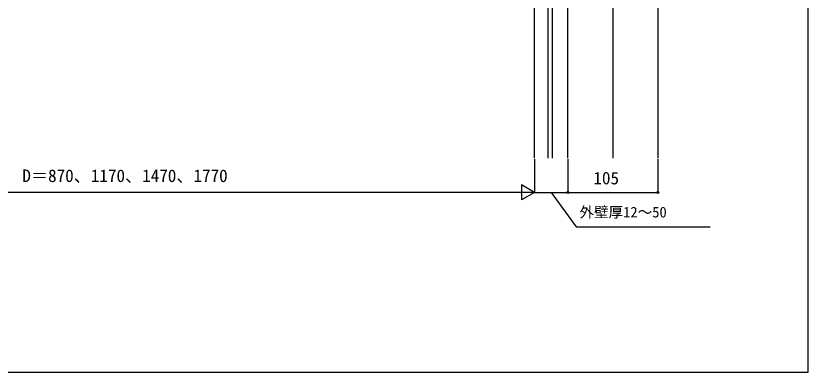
# Model space of a CAD drawing. Units: millimetres, scale not verified. Extents: x -875 to 875, y -1303 to 1296.
# Drawn here: x -50 to 875, y -1303 to -887 of the extents above; entities that cross this region are included whole.
import ezdxf
from ezdxf.enums import TextEntityAlignment as Align

# ---------------------------------------------------------------- set-up
doc = ezdxf.new("R2010")
doc.units = ezdxf.units.MM
doc.header["$LTSCALE"] = 8
for name, color, linetype in [('0-3_YKK_12', 2, 'Continuous'), ('0-5_YKK_D', 6, 'Continuous'), ('0-6_YKK_ZWAK', 7, 'Continuous'), ('0-7_YSS_K', 3, 'Continuous')]:
    doc.layers.add(name, color=color, linetype=linetype)
doc.styles.add('ＭＳ ゴシック', font='')
doc.styles.get('ＭＳ ゴシック').set_extended_font_data('MS Gothic')

msp = doc.modelspace()

# ---------------------------------------------------------------- linework, layer by layer
at = {"layer": '0-3_YKK_12'}
msp.add_line((647, -440.307), (647, -1053.46), dxfattribs=at)
at = {"layer": '0-5_YKK_D'}
for p, q in [((555.5, -1054.46), (555.5, -1094.46)), ((555.5, -1054.46), (555.5, -1094.46)), ((594.5, -1054.46), (594.5, -1094.46)), ((594.5, -1054.46), (594.5, -1094.46)), ((699.5, -1054.46), (699.5, -1094.46)), ((555.5, -1093.46), (540.345, -1084.71)), ((540.345, -1084.71), (540.345, -1102.21)), ((538, -1093.46), (-297, -1093.46)), ((555.5, -1093.46), (525.189, -1093.46)), ((555.5, -1093.46), (540.345, -1102.21)), ((555.5, -1093.46), (594.5, -1093.46)), ((594.5, -1093.46), (699.5, -1093.46))]:
    msp.add_line(p, q, dxfattribs=at)
msp.add_lwpolyline([(575, -1093.46), (604.343, -1133.46), (760.582, -1133.46)], dxfattribs=at)
for centre in [(594.5, -1093.46), (594.5, -1093.46), (699.5, -1093.46)]:
    msp.add_circle(centre, 1.075, dxfattribs=at)
at = {"layer": '0-6_YKK_ZWAK'}
msp.add_lwpolyline([(-875, -1303.2), (875, -1303.2), (875, 1246.8)], dxfattribs=at)
at = {"layer": '0-7_YSS_K'}
for p, q in [((594.5, -1053.46), (594.5, -634.46)), ((555.5, -1053.46), (555.5, -648.26)), ((571.5, -1053.46), (571.5, -648.26)), ((576.5, -1053.46), (576.5, -648.26)), ((699.5, -814.46), (699.5, -1053.46))]:
    msp.add_line(p, q, dxfattribs=at)

# ---------------------------------------------------------------- texts
at = {"layer": '0-5_YKK_D', "style": 'ＭＳ ゴシック'}
for s, height, p in [('D＝870、1170、1470、1770', 14.66, (-42, -1085.733)), ('105', 14.66, (624.386, -1088.46)), ('外壁厚12～50', 12.46, (608.087, -1126.432))]:
    msp.add_text(s, height=height, dxfattribs=at).set_placement(p, align=Align.BOTTOM_LEFT)

doc.saveas('drawing.dxf')
